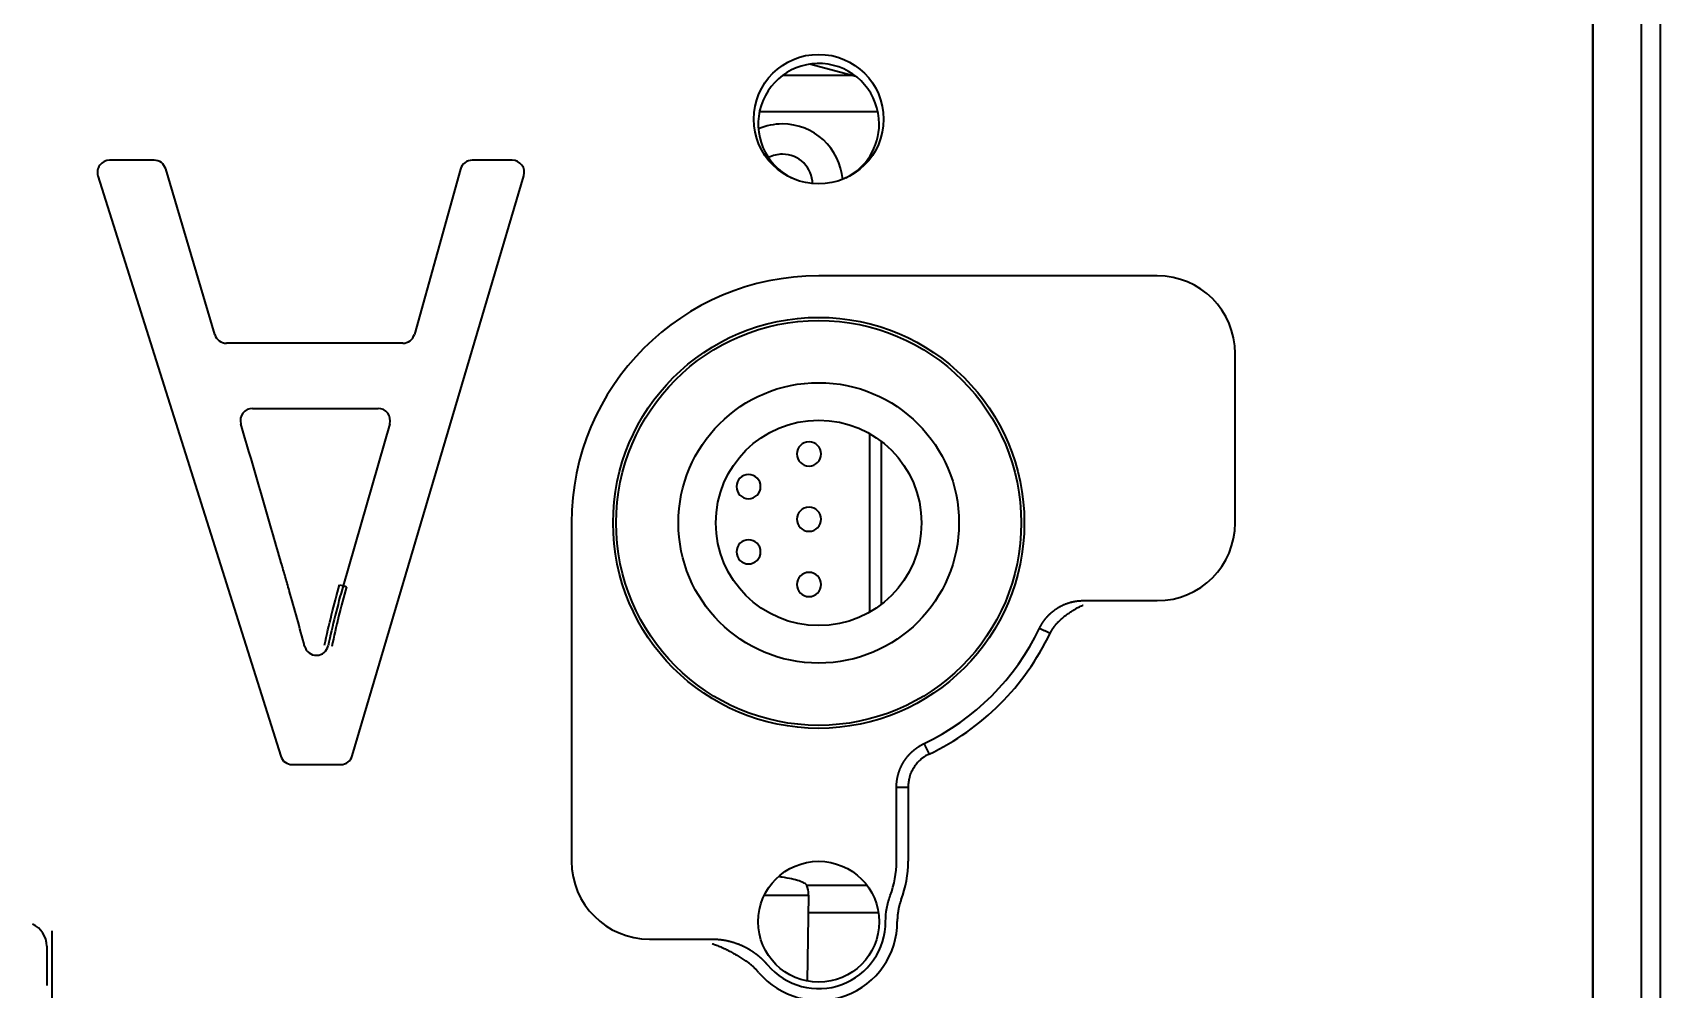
# Model space of a CAD drawing. Header units: inches. Extents: x 90 to 4161, y -506 to 3104.
# Drawn here: x 2934.4 to 3001.7, y 2305.5 to 2345.1 of the extents above; entities that cross this region are included whole.
import ezdxf

# ---------------------------------------------------------------- set-up
doc = ezdxf.new("R2010")
doc.units = ezdxf.units.IN
doc.layers.add('1', color=7, linetype='Continuous', true_color=0xffffff)

msp = doc.modelspace()

# ---------------------------------------------------------------- linework, layer by layer
at = {"layer": '1', "color": 7, "linetype": 'Continuous', "lineweight": 35}
for p, q in [((3000.891, 2932.747), (3000.891, 2292.897)), ((3001.691, 2275.697), (3001.691, 2597.894)), ((2998.891, 2292.597), (2998.891, 2384.298)), ((2998.891, 2382.798), (2998.891, 2296.797)), ((2968.431, 2343.267), (2966.506, 2343.767)), ((2968.314, 2343.297), (2965.391, 2343.297)), ((2969.34, 2341.797), (2964.442, 2341.797)), ((2939.416, 2339.797), (2937.573, 2339.797)), ((2941.927, 2332.583), (2939.895, 2339.439)), ((2952.087, 2339.432), (2950.176, 2332.59)), ((2954.222, 2339.797), (2952.569, 2339.797)), ((2937.096, 2339.147), (2944.649, 2315.147)), ((2947.611, 2315.156), (2954.701, 2339.156)), ((2980.891, 2335.015), (2966.891, 2335.015)), ((2949.694, 2332.225), (2942.407, 2332.225)), ((2984.108, 2324.797), (2984.108, 2331.797)), ((2943.486, 2329.532), (2948.676, 2329.532)), ((2949.157, 2328.894), (2947.229, 2322.197)), ((2968.991, 2328.49), (2968.991, 2321.1)), ((2969.491, 2321.433), (2969.491, 2328.157)), ((2956.674, 2324.797), (2956.674, 2310.797)), ((2977.827, 2321.58), (2980.891, 2321.58)), ((2945.126, 2314.797), (2947.131, 2314.797)), ((2970.108, 2310.797), (2970.108, 2313.861)), ((2970.591, 2313.861), (2970.591, 2310.797)), ((2968.891, 2309.797), (2966.354, 2309.797)), ((2964.646, 2309.397), (2966.473, 2309.397)), ((2966.473, 2309.397), (2966.411, 2305.844)), ((2966.473, 2309.397), (2966.473, 2309.44)), ((2969.363, 2308.672), (2966.461, 2308.672)), ((2935.207, 2294.112), (2935.207, 2307.925)), ((2934.979, 2307.286), (2934.979, 2305.661)), ((2934.979, 2307.286), (2934.979, 2307.286)), ((2934.979, 2307.286), (2934.979, 2305.661)), ((2959.891, 2307.58), (2962.482, 2307.58))]:
    msp.add_line(p, q, dxfattribs=at)
for centre, radius in [((2966.891, 2341.497), 2.68), ((2966.891, 2324.797), 8.5), ((2966.891, 2324.795), 8.375), ((2966.891, 2324.795), 5.8), ((2966.891, 2324.795), 4.25), ((2966.891, 2308.297), 2.5)]:
    msp.add_circle(centre, radius, dxfattribs=at)
for centre, radius, start, end in [((2966.891, 2341.297), 2.5, 0, 243.30375), ((2965.391, 2338.797), 2.5, 90, 113.36906), ((2965.391, 2338.797), 2.5, 4.7025, 90), ((2966.891, 2341.297), 2.5, 296.69062, 0), ((2965.391, 2338.797), 1.25, 90, 117.49781), ((2965.391, 2338.797), 1.25, 0.57375, 90), ((2937.573, 2339.297), 0.5, 90, 197.47032), ((2939.416, 2339.297), 0.5, 16.50585, 90), ((2952.569, 2339.297), 0.5, 90, 164.3881), ((2954.222, 2339.297), 0.5, 343.54075, 90), ((2966.891, 2324.797), 10.217, 90, 180), ((2980.891, 2331.797), 3.217, 0, 90), ((2942.407, 2332.725), 0.5, 196.50585, 270), ((2949.694, 2332.725), 0.5, 270, 344.3881), ((2943.486, 2329.032), 0.5, 90, 196.1636), ((2948.676, 2329.032), 0.5, 343.94567, 90), ((2966.491, 2327.647), 0.5, 0, 180), ((2966.491, 2327.647), 0.5, 180, 0), ((2963.991, 2326.297), 0.5, 0, 180), ((2963.991, 2326.297), 0.5, 180, 0), ((2966.491, 2324.947), 0.5, 0, 180), ((2966.491, 2324.947), 0.5, 180, 0), ((2980.891, 2324.797), 3.217, 270, 0), ((2963.991, 2323.597), 0.5, 0, 180), ((2963.991, 2323.597), 0.5, 180, 0), ((2966.491, 2322.247), 0.5, 0, 180), ((2966.491, 2322.247), 0.5, 180, 0), ((2966.891, 2324.797), 10.117, 295.50031, 334.49969), ((2966.891, 2324.797), 10.6, 295.50031, 334.49969), ((2946.123, 2319.817), 0.5, 194.73644, 347.89897), ((2945.126, 2315.297), 0.5, 197.47032, 270), ((2947.131, 2315.297), 0.5, 270, 343.54075), ((2959.891, 2310.797), 3.217, 180, 270), ((2966.091, 2310.797), 4.017, 339.36558, 0), ((2966.091, 2310.797), 4.5, 339.36558, 0), ((2966.891, 2308.297), 3.25, 220.12402, 0.27494), ((2966.891, 2308.297), 2.767, 220.12402, 0.27494)]:
    msp.add_arc(centre, radius, start, end, dxfattribs=at)
for centre, major_axis, ratio, start_param, end_param in [((2947.085, 2322.238), (0.144, -0.041), 0.003982, 4.712389, 6.283185), ((2947.374, 2322.156), (0.144, -0.041), 0.003982, 3.141593, 4.712389), ((2933.978, 2307.284), (-0.709, -0.709), 0.997569, 2.356803, 3.502669)]:
    msp.add_ellipse(centre, major_axis=major_axis, ratio=ratio, start_param=start_param, end_param=end_param, dxfattribs=at)
for points, knots in [([(2945.639, 2319.689), (2945.538, 2320.075), (2945.434, 2320.46), (2945.221, 2321.229), (2945.113, 2321.613), (2944.949, 2322.189), (2944.894, 2322.38), (2944.783, 2322.763), (2944.727, 2322.955), (2944.56, 2323.53), (2944.005, 2325.445), (2943.45, 2327.361), (2943.006, 2328.893)], [0, 0, 0, 0, 0.125, 0.125, 0.25, 0.25, 0.3125, 0.3125, 0.375, 0.375, 0.5, 1, 1, 1, 1]), ([(2946.465, 2319.743), (2946.555, 2320.162), (2946.651, 2320.58), (2946.858, 2321.411), (2946.968, 2321.825), (2947.085, 2322.238)], [0, 0, 0, 0, 0.5, 0.5, 1, 1, 1, 1]), ([(2947.229, 2322.197), (2947.113, 2321.786), (2947.003, 2321.374), (2946.797, 2320.545), (2946.701, 2320.129), (2946.612, 2319.712)], [0, 0, 0, 0, 0.5, 0.5, 1, 1, 1, 1]), ([(2976.023, 2320.441), (2976.026, 2320.449), (2976.033, 2320.463), (2976.043, 2320.484), (2976.054, 2320.504), (2976.065, 2320.525), (2976.076, 2320.546), (2976.088, 2320.566), (2976.099, 2320.587), (2976.111, 2320.607), (2976.124, 2320.627), (2976.136, 2320.647), (2976.149, 2320.666), (2976.161, 2320.686), (2976.174, 2320.706), (2976.188, 2320.725), (2976.201, 2320.744), (2976.215, 2320.763), (2976.229, 2320.782), (2976.243, 2320.8), (2976.258, 2320.819), (2976.272, 2320.837), (2976.287, 2320.855), (2976.302, 2320.873), (2976.317, 2320.891), (2976.333, 2320.909), (2976.348, 2320.926), (2976.364, 2320.943), (2976.38, 2320.96), (2976.397, 2320.977), (2976.413, 2320.994), (2976.43, 2321.01), (2976.447, 2321.027), (2976.464, 2321.043), (2976.481, 2321.059), (2976.498, 2321.074), (2976.516, 2321.09), (2976.534, 2321.105), (2976.552, 2321.12), (2976.57, 2321.135), (2976.588, 2321.15), (2976.607, 2321.164), (2976.625, 2321.178), (2976.644, 2321.192), (2976.663, 2321.206), (2976.682, 2321.22), (2976.701, 2321.233), (2976.721, 2321.246), (2976.741, 2321.259), (2976.76, 2321.271), (2976.78, 2321.284), (2976.8, 2321.296), (2976.82, 2321.308), (2976.841, 2321.32), (2976.861, 2321.331), (2976.882, 2321.342), (2976.902, 2321.353), (2976.923, 2321.364), (2976.944, 2321.374), (2976.965, 2321.385), (2976.987, 2321.395), (2977.008, 2321.404), (2977.029, 2321.414), (2977.051, 2321.423), (2977.073, 2321.432), (2977.094, 2321.441), (2977.116, 2321.449), (2977.138, 2321.457), (2977.16, 2321.465), (2977.182, 2321.473), (2977.205, 2321.48), (2977.227, 2321.488), (2977.249, 2321.495), (2977.272, 2321.501), (2977.294, 2321.508), (2977.317, 2321.514), (2977.34, 2321.52), (2977.362, 2321.525), (2977.385, 2321.53), (2977.408, 2321.535), (2977.431, 2321.54), (2977.454, 2321.545), (2977.477, 2321.549), (2977.5, 2321.553), (2977.523, 2321.557), (2977.547, 2321.56), (2977.57, 2321.563), (2977.593, 2321.566), (2977.616, 2321.569), (2977.64, 2321.571), (2977.663, 2321.573), (2977.686, 2321.575), (2977.71, 2321.576), (2977.733, 2321.578), (2977.757, 2321.579), (2977.78, 2321.579), (2977.803, 2321.58), (2977.819, 2321.58), (2977.827, 2321.58)], [0, 0, 0, 0, 0.010418, 0.020835, 0.031252, 0.04167, 0.052087, 0.062504, 0.072921, 0.083338, 0.093755, 0.104172, 0.114589, 0.125006, 0.135423, 0.145839, 0.156256, 0.166673, 0.177089, 0.187506, 0.197922, 0.208339, 0.218755, 0.229171, 0.239588, 0.250004, 0.26042, 0.270837, 0.281253, 0.291669, 0.302085, 0.312501, 0.322917, 0.333334, 0.34375, 0.354166, 0.364582, 0.374998, 0.385414, 0.39583, 0.406246, 0.416662, 0.427078, 0.437494, 0.44791, 0.458326, 0.468742, 0.479158, 0.489574, 0.49999, 0.510406, 0.520822, 0.531238, 0.541654, 0.55207, 0.562486, 0.572902, 0.583318, 0.593735, 0.604151, 0.614567, 0.624983, 0.6354, 0.645816, 0.656232, 0.666648, 0.677065, 0.687481, 0.697898, 0.708314, 0.718731, 0.729147, 0.739564, 0.749981, 0.760398, 0.770814, 0.781231, 0.791648, 0.802065, 0.812482, 0.822899, 0.833316, 0.843733, 0.854151, 0.864568, 0.874985, 0.885403, 0.89582, 0.906238, 0.916656, 0.927073, 0.937491, 0.947909, 0.958327, 0.968745, 0.979163, 0.989582, 1, 1, 1, 1]), ([(2976.77, 2320.672), (2976.81, 2320.711), (2976.85, 2320.749), (2976.932, 2320.822), (2976.973, 2320.858), (2977.057, 2320.928), (2977.099, 2320.961), (2977.164, 2321.01), (2977.185, 2321.026), (2977.229, 2321.058), (2977.251, 2321.073), (2977.296, 2321.103), (2977.318, 2321.118), (2977.351, 2321.14), (2977.363, 2321.147), (2977.385, 2321.162), (2977.396, 2321.169), (2977.452, 2321.204), (2977.497, 2321.231), (2977.587, 2321.283), (2977.633, 2321.307), (2977.703, 2321.341), (2977.726, 2321.352), (2977.762, 2321.368), (2977.774, 2321.373), (2977.791, 2321.38), (2977.797, 2321.383), (2977.805, 2321.386), (2977.807, 2321.387), (2977.809, 2321.388), (2977.811, 2321.388), (2977.811, 2321.389), (2977.815, 2321.39), (2977.818, 2321.391), (2977.822, 2321.392)], [0, 0, 0, 0, 0.125, 0.125, 0.25, 0.25, 0.375, 0.375, 0.4375, 0.4375, 0.5, 0.5, 0.5625, 0.5625, 0.59375, 0.59375, 0.625, 0.625, 0.75, 0.75, 0.875, 0.875, 0.9375, 0.9375, 0.96875, 0.96875, 0.984375, 0.984375, 0.988281, 0.990234, 0.990234, 0.992188, 0.992188, 1, 1, 1, 1]), ([(2970.108, 2313.861), (2970.108, 2313.869), (2970.109, 2313.885), (2970.109, 2313.908), (2970.11, 2313.932), (2970.111, 2313.955), (2970.112, 2313.978), (2970.113, 2314.002), (2970.115, 2314.025), (2970.117, 2314.049), (2970.12, 2314.072), (2970.122, 2314.095), (2970.125, 2314.118), (2970.128, 2314.142), (2970.132, 2314.165), (2970.135, 2314.188), (2970.139, 2314.211), (2970.144, 2314.234), (2970.148, 2314.257), (2970.153, 2314.28), (2970.158, 2314.303), (2970.163, 2314.326), (2970.169, 2314.349), (2970.175, 2314.371), (2970.181, 2314.394), (2970.187, 2314.417), (2970.194, 2314.439), (2970.201, 2314.461), (2970.208, 2314.484), (2970.215, 2314.506), (2970.223, 2314.528), (2970.231, 2314.55), (2970.239, 2314.572), (2970.248, 2314.594), (2970.256, 2314.616), (2970.265, 2314.637), (2970.274, 2314.659), (2970.284, 2314.68), (2970.294, 2314.702), (2970.304, 2314.723), (2970.314, 2314.744), (2970.324, 2314.765), (2970.335, 2314.786), (2970.346, 2314.806), (2970.357, 2314.827), (2970.369, 2314.848), (2970.38, 2314.868), (2970.392, 2314.888), (2970.404, 2314.908), (2970.417, 2314.928), (2970.429, 2314.948), (2970.442, 2314.967), (2970.455, 2314.987), (2970.469, 2315.006), (2970.482, 2315.025), (2970.496, 2315.044), (2970.51, 2315.063), (2970.524, 2315.082), (2970.539, 2315.1), (2970.553, 2315.118), (2970.568, 2315.137), (2970.583, 2315.154), (2970.598, 2315.172), (2970.614, 2315.19), (2970.629, 2315.207), (2970.645, 2315.225), (2970.661, 2315.242), (2970.678, 2315.258), (2970.694, 2315.275), (2970.711, 2315.292), (2970.728, 2315.308), (2970.745, 2315.324), (2970.762, 2315.34), (2970.78, 2315.355), (2970.797, 2315.371), (2970.815, 2315.386), (2970.833, 2315.401), (2970.851, 2315.416), (2970.869, 2315.431), (2970.888, 2315.445), (2970.906, 2315.459), (2970.925, 2315.473), (2970.944, 2315.487), (2970.963, 2315.501), (2970.983, 2315.514), (2971.002, 2315.527), (2971.022, 2315.54), (2971.042, 2315.552), (2971.061, 2315.565), (2971.082, 2315.577), (2971.102, 2315.589), (2971.122, 2315.6), (2971.142, 2315.612), (2971.163, 2315.623), (2971.184, 2315.634), (2971.205, 2315.645), (2971.226, 2315.655), (2971.24, 2315.662), (2971.247, 2315.665)], [0, 0, 0, 0, 0.010418, 0.020837, 0.031255, 0.041673, 0.052091, 0.062509, 0.072927, 0.083344, 0.093762, 0.10418, 0.114597, 0.125015, 0.135432, 0.145849, 0.156267, 0.166684, 0.177101, 0.187518, 0.197935, 0.208352, 0.218769, 0.229186, 0.239602, 0.250019, 0.260436, 0.270852, 0.281269, 0.291686, 0.302102, 0.312519, 0.322935, 0.333351, 0.343768, 0.354184, 0.3646, 0.375017, 0.385433, 0.395849, 0.406265, 0.416681, 0.427098, 0.437514, 0.44793, 0.458346, 0.468762, 0.479178, 0.489594, 0.50001, 0.510426, 0.520842, 0.531258, 0.541674, 0.55209, 0.562506, 0.572922, 0.583338, 0.593754, 0.60417, 0.614586, 0.625002, 0.635418, 0.645834, 0.65625, 0.666666, 0.677083, 0.687499, 0.697915, 0.708331, 0.718747, 0.729163, 0.73958, 0.749996, 0.760412, 0.770829, 0.781245, 0.791661, 0.802078, 0.812494, 0.822911, 0.833327, 0.843744, 0.854161, 0.864577, 0.874994, 0.885411, 0.895828, 0.906245, 0.916662, 0.927079, 0.937496, 0.947913, 0.95833, 0.968748, 0.979165, 0.989582, 1, 1, 1, 1]), ([(2966.397, 2309.805), (2966.383, 2309.836), (2966.317, 2309.897), (2966.101, 2309.984), (2965.789, 2310.066), (2965.483, 2310.124), (2965.291, 2310.155), (2965.246, 2310.162)], [0, 0, 0, 0, 0.239772, 0.475409, 0.706252, 0.931821, 1, 1, 1, 1]), ([(2966.473, 2309.44), (2966.47, 2309.557), (2966.447, 2309.683), (2966.397, 2309.805), (2966.396, 2309.806)], [0, 0, 0, 0, 0.993419, 1, 1, 1, 1]), ([(2969.658, 2308.31), (2969.658, 2308.493), (2969.673, 2308.675), (2969.738, 2309.034), (2969.787, 2309.211), (2969.851, 2309.381)], [0, 0, 0, 0, 0.5, 0.5, 1, 1, 1, 1]), ([(2962.482, 2307.58), (2962.491, 2307.58), (2962.51, 2307.58), (2962.537, 2307.579), (2962.564, 2307.579), (2962.591, 2307.578), (2962.618, 2307.577), (2962.645, 2307.575), (2962.673, 2307.574), (2962.7, 2307.572), (2962.727, 2307.57), (2962.754, 2307.567), (2962.781, 2307.565), (2962.808, 2307.562), (2962.835, 2307.559), (2962.862, 2307.556), (2962.889, 2307.552), (2962.916, 2307.548), (2962.943, 2307.544), (2962.97, 2307.54), (2962.996, 2307.535), (2963.023, 2307.531), (2963.05, 2307.526), (2963.077, 2307.52), (2963.103, 2307.515), (2963.13, 2307.509), (2963.156, 2307.503), (2963.183, 2307.497), (2963.209, 2307.49), (2963.235, 2307.484), (2963.262, 2307.477), (2963.288, 2307.47), (2963.314, 2307.462), (2963.34, 2307.454), (2963.366, 2307.447), (2963.392, 2307.438), (2963.418, 2307.43), (2963.444, 2307.421), (2963.47, 2307.413), (2963.495, 2307.404), (2963.521, 2307.394), (2963.546, 2307.385), (2963.572, 2307.375), (2963.597, 2307.365), (2963.622, 2307.355), (2963.647, 2307.344), (2963.672, 2307.334), (2963.697, 2307.323), (2963.722, 2307.312), (2963.747, 2307.3), (2963.771, 2307.289), (2963.796, 2307.277), (2963.82, 2307.265), (2963.844, 2307.253), (2963.868, 2307.24), (2963.893, 2307.227), (2963.916, 2307.215), (2963.94, 2307.201), (2963.964, 2307.188), (2963.988, 2307.175), (2964.011, 2307.161), (2964.034, 2307.147), (2964.057, 2307.133), (2964.081, 2307.118), (2964.103, 2307.104), (2964.126, 2307.089), (2964.149, 2307.074), (2964.171, 2307.059), (2964.194, 2307.043), (2964.216, 2307.028), (2964.238, 2307.012), (2964.26, 2306.996), (2964.282, 2306.98), (2964.304, 2306.963), (2964.325, 2306.947), (2964.347, 2306.93), (2964.368, 2306.913), (2964.389, 2306.896), (2964.41, 2306.878), (2964.431, 2306.861), (2964.451, 2306.843), (2964.472, 2306.825), (2964.492, 2306.807), (2964.512, 2306.788), (2964.532, 2306.77), (2964.552, 2306.751), (2964.571, 2306.732), (2964.591, 2306.713), (2964.61, 2306.694), (2964.629, 2306.675), (2964.648, 2306.655), (2964.666, 2306.636), (2964.685, 2306.616), (2964.703, 2306.596), (2964.722, 2306.575), (2964.74, 2306.555), (2964.757, 2306.534), (2964.769, 2306.521), (2964.775, 2306.514)], [0, 0, 0, 0, 0.010418, 0.020835, 0.031253, 0.04167, 0.052088, 0.062505, 0.072922, 0.08334, 0.093757, 0.104175, 0.114592, 0.125009, 0.135426, 0.145844, 0.156261, 0.166678, 0.177095, 0.187512, 0.197929, 0.208347, 0.218764, 0.229181, 0.239598, 0.250015, 0.260432, 0.270849, 0.281266, 0.291683, 0.302099, 0.312516, 0.322933, 0.33335, 0.343767, 0.354184, 0.364601, 0.375017, 0.385434, 0.395851, 0.406267, 0.416684, 0.427101, 0.437518, 0.447934, 0.458351, 0.468767, 0.479184, 0.489601, 0.500017, 0.510434, 0.52085, 0.531267, 0.541683, 0.5521, 0.562516, 0.572933, 0.583349, 0.593766, 0.604182, 0.614599, 0.625015, 0.635431, 0.645848, 0.656264, 0.66668, 0.677097, 0.687513, 0.697929, 0.708346, 0.718762, 0.729178, 0.739595, 0.750011, 0.760427, 0.770844, 0.78126, 0.791676, 0.802092, 0.812509, 0.822925, 0.833341, 0.843757, 0.854173, 0.86459, 0.875006, 0.885422, 0.895838, 0.906254, 0.916671, 0.927087, 0.937503, 0.947919, 0.958335, 0.968752, 0.979168, 0.989584, 1, 1, 1, 1]), ([(2962.486, 2307.392), (2962.49, 2307.391), (2962.493, 2307.39), (2962.498, 2307.388), (2962.499, 2307.388), (2962.501, 2307.387), (2962.504, 2307.386), (2962.507, 2307.385), (2962.516, 2307.382), (2962.524, 2307.379), (2962.546, 2307.371), (2962.561, 2307.366), (2962.607, 2307.349), (2962.637, 2307.338), (2962.726, 2307.304), (2962.786, 2307.279), (2962.905, 2307.228), (2962.964, 2307.201), (2963.082, 2307.145), (2963.199, 2307.086), (2963.315, 2307.022), (2963.43, 2306.957), (2963.488, 2306.923), (2963.602, 2306.854), (2963.659, 2306.819), (2963.772, 2306.747), (2963.828, 2306.71), (2963.884, 2306.672)], [0, 0, 0, 0, 0.007813, 0.007813, 0.009766, 0.009766, 0.011719, 0.015625, 0.015625, 0.03125, 0.03125, 0.0625, 0.0625, 0.125, 0.125, 0.25, 0.25, 0.375, 0.375, 0.5, 0.625, 0.625, 0.75, 0.75, 0.875, 0.875, 1, 1, 1, 1])]:
    msp.add_open_spline(points, degree=3, knots=knots, dxfattribs=at)
for points, degree in [([(2947.374, 2322.155), (2947.142, 2321.337), (2946.937, 2320.512), (2946.758, 2319.68)], 3), ([(2976.769, 2320.673), (2976.577, 2320.486), (2976.458, 2320.234)], 2), ([(2976.023, 2320.441), (2976.458, 2320.234)], 1), ([(2971.454, 2315.23), (2971.056, 2315.043), (2970.588, 2314.299), (2970.591, 2313.861)], 2), ([(2971.247, 2315.665), (2971.316, 2315.52), (2971.385, 2315.375), (2971.454, 2315.23)], 3), ([(2970.108, 2313.861), (2970.591, 2313.861)], 1), ([(2970.302, 2309.211), (2970.138, 2308.777), (2970.141, 2308.313)], 2), ([(2964.406, 2306.203), (2964.176, 2306.478), (2963.885, 2306.673)], 2)]:
    msp.add_open_spline(points, degree=degree, dxfattribs=at)

doc.saveas('drawing.dxf')
